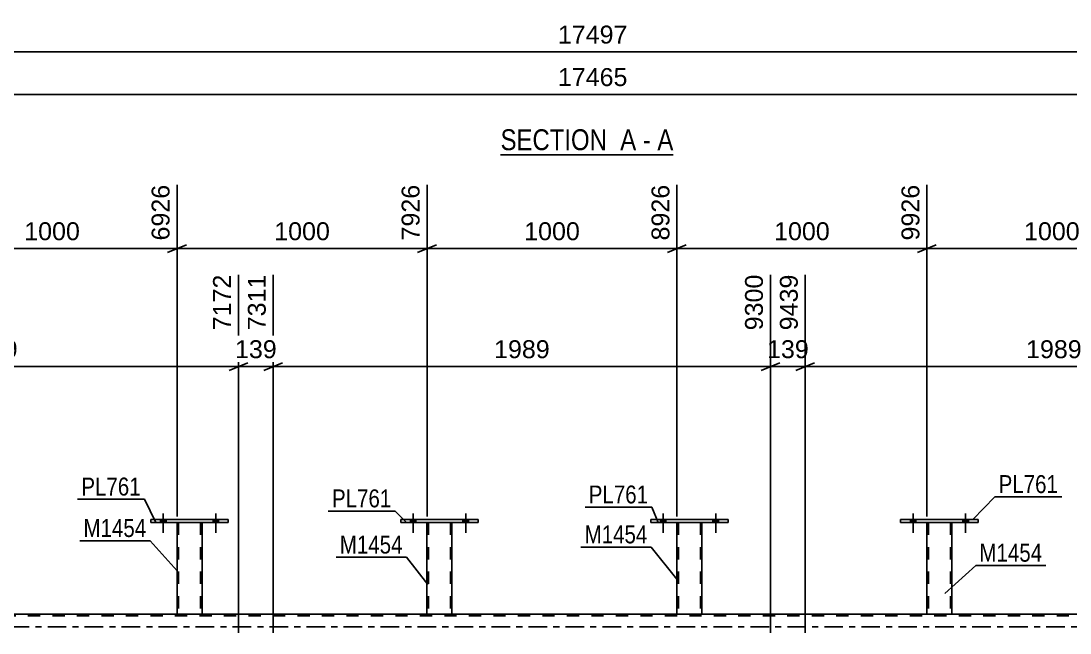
# Model space of a CAD drawing. Header units: millimetres. Extents: x -111 to 730, y -400 to 194.
# Drawn here: x 222.6 to 390.5, y -1 to 96.8 of the extents above; entities that cross this region are included whole.
import ezdxf

# ---------------------------------------------------------------- set-up
doc = ezdxf.new("R2010")
doc.units = ezdxf.units.MM
doc.linetypes.add('DXK_LINE_DOT2', pattern=[3.9198, 1.9599, -1.9599])
doc.linetypes.add('DXK_LINE_DOT3', pattern=[5.9187, 2.979, -0.9799, 0.9799, -0.9799])
doc.styles.add('Arial', font='ARIAL.TTF', dxfattribs={"height": 0.2})
doc.styles.add('Arial Narrow', font='ARIALN.TTF', dxfattribs={"height": 0.2})

# ---------------------------------------------------------------- blocks, each defined once
blk = doc.blocks.new('Unknown-203724211-12 - 4725')
at = {"color": 6, "linetype": 'Continuous'}
blk.add_line((299.33, 75.44), (326.97, 75.44), dxfattribs=at)
at = {"color": 0, "linetype": 'Continuous'}
for points in [[(317.43, 76.19), (317.43, 79.69), (299.33, 79.69), (299.33, 76.19)], [(321.04, 76.19), (321.04, 79.69), (318.48, 79.69), (318.48, 76.19)], [(323.37, 76.19), (323.37, 79.69), (322.09, 79.69), (322.09, 76.19)], [(326.97, 76.19), (326.97, 79.69), (324.42, 79.69), (324.42, 76.19)]]:
    blk.add_wipeout(points, dxfattribs=at)
at = {"color": 7, "linetype": 'Continuous', "style": 'Arial Narrow'}
for s, p in [('SECTION ', (299.33, 76.19)), ('A', (318.48, 76.19)), ('A', (324.42, 76.19)), ('-', (322.09, 76.19))]:
    blk.add_text(s, height=3.34, dxfattribs=at).set_placement(p)
blk = doc.blocks.new('Part-203724211-3210 - 2778')
at = {"color": 7, "linetype": 'DXK_LINE_DOT2'}
for p, q in [((327.55, 16.65), (327.55, 16.65)), ((327.55, 16.65), (327.55, 16.64)), ((327.55, 16.64), (327.55, 16.65)), ((327.58, 16.65), (327.55, 16.65)), ((327.55, 16.65), (327.58, 16.65)), ((327.69, 16.65), (327.58, 16.65)), ((327.58, 16.65), (327.69, 16.65)), ((327.84, 16.65), (327.69, 16.65)), ((327.69, 16.65), (327.84, 16.65)), ((327.79, 16.65), (327.79, 16.65)), ((327.79, 16.65), (327.79, 2)), ((327.8, 16.65), (327.79, 16.65)), ((327.79, 16.65), (327.8, 16.65)), ((327.86, 16.65), (327.8, 16.65)), ((327.8, 16.65), (327.86, 16.65)), ((331.25, 16.65), (327.84, 16.65)), ((331.25, 16.65), (327.84, 16.65)), ((331.16, 16.65), (327.86, 16.65)), ((327.86, 16.65), (327.93, 16.65)), ((331.24, 16.65), (327.93, 16.65)), ((331.24, 16.65), (331.16, 16.65)), ((331.29, 16.65), (331.24, 16.65)), ((331.24, 16.65), (331.29, 16.65)), ((331.25, 16.65), (331.41, 16.65)), ((331.41, 16.65), (331.25, 16.65)), ((331.31, 16.65), (331.29, 16.65)), ((331.29, 16.65), (331.31, 16.65)), ((331.31, 16.65), (331.31, 16.65)), ((331.31, 16.65), (331.31, 2)), ((331.41, 16.65), (331.51, 16.65)), ((331.51, 16.65), (331.41, 16.65)), ((331.51, 16.65), (331.55, 16.65)), ((331.55, 16.65), (331.51, 16.65)), ((331.55, 16.65), (331.55, 16.65)), ((331.55, 16.65), (331.55, 16.64)), ((331.55, 16.64), (331.55, 16.65)), ((327.55, 2), (327.58, 2)), ((327.58, 2), (327.69, 2)), ((327.69, 2), (327.84, 2)), ((327.8, 2), (327.79, 2)), ((327.79, 2), (327.8, 2)), ((327.86, 2), (327.8, 2)), ((327.8, 2), (327.84, 2)), ((331.25, 2), (327.84, 2)), ((327.84, 2), (327.86, 2)), ((331.16, 2), (327.86, 2)), ((327.86, 2), (327.93, 2)), ((331.29, 2), (327.93, 2)), ((331.24, 2), (331.16, 2)), ((331.29, 2), (331.24, 2)), ((331.25, 2), (331.41, 2)), ((331.31, 2), (331.29, 2)), ((331.29, 2), (331.31, 2)), ((331.41, 2), (331.51, 2)), ((331.51, 2), (331.55, 2))]:
    blk.add_line(p, q, dxfattribs=at)
at = {"color": 2, "linetype": 'Continuous'}
for p, q in [((327.55, 16.64), (327.55, 2)), ((331.55, 16.64), (331.55, 2)), ((327.58, 2), (327.55, 2)), ((327.69, 2), (327.58, 2)), ((327.84, 2), (327.69, 2)), ((331.25, 2), (327.84, 2)), ((331.41, 2), (331.25, 2)), ((331.51, 2), (331.41, 2)), ((331.55, 2), (331.51, 2))]:
    blk.add_line(p, q, dxfattribs=at)
blk = doc.blocks.new('Bolt-203724211-2843 - 2778')
at = {"linetype": 'Continuous'}
for points in [[(364.91, 16.64), (365.79, 16.64), (365.79, 17.12), (364.91, 17.12)], [(373.31, 16.64), (374.19, 16.64), (374.19, 17.12), (373.31, 17.12)]]:
    blk.add_hatch(color=1, dxfattribs=at).paths.add_polyline_path(points)
at = {"color": 1, "linetype": 'Continuous'}
for p, q in [((364.91, 17.12), (364.91, 16.64)), ((365.35, 18.12), (365.35, 15)), ((365.79, 17.12), (365.79, 16.64)), ((373.31, 17.12), (373.31, 16.64)), ((373.75, 18.12), (373.75, 15)), ((374.19, 17.12), (374.19, 16.64))]:
    blk.add_line(p, q, dxfattribs=at)
blk = doc.blocks.new('Bolt-203724211-2842 - 2778')
at = {"linetype": 'Continuous'}
for points in [[(364.91, 16.64), (365.79, 16.64), (365.79, 17.12), (364.91, 17.12)], [(373.31, 16.64), (374.19, 16.64), (374.19, 17.12), (373.31, 17.12)]]:
    blk.add_hatch(color=1, dxfattribs=at).paths.add_polyline_path(points)
at = {"color": 1, "linetype": 'Continuous'}
for p, q in [((364.91, 17.12), (364.91, 16.64)), ((365.35, 18.12), (365.35, 15)), ((365.79, 17.12), (365.79, 16.64)), ((373.31, 17.12), (373.31, 16.64)), ((373.75, 18.12), (373.75, 15)), ((374.19, 17.12), (374.19, 16.64))]:
    blk.add_line(p, q, dxfattribs=at)
blk = doc.blocks.new('Part-203724211-3200 - 2778')
at = {"color": 7, "linetype": 'DXK_LINE_DOT2'}
for p, q in [((287.55, 16.65), (287.55, 16.65)), ((287.55, 16.65), (287.55, 16.64)), ((287.55, 16.64), (287.55, 16.65)), ((287.58, 16.65), (287.55, 16.65)), ((287.55, 16.65), (287.58, 16.65)), ((287.69, 16.65), (287.58, 16.65)), ((287.58, 16.65), (287.69, 16.65)), ((287.84, 16.65), (287.69, 16.65)), ((287.69, 16.65), (287.84, 16.65)), ((287.79, 16.65), (287.79, 16.65)), ((287.79, 16.65), (287.79, 2)), ((287.8, 16.65), (287.79, 16.65)), ((287.79, 16.65), (287.8, 16.65)), ((287.86, 16.65), (287.8, 16.65)), ((287.8, 16.65), (287.86, 16.65)), ((291.25, 16.65), (287.84, 16.65)), ((291.25, 16.65), (287.84, 16.65)), ((291.16, 16.65), (287.86, 16.65)), ((287.86, 16.65), (287.93, 16.65)), ((291.24, 16.65), (287.93, 16.65)), ((291.24, 16.65), (291.16, 16.65)), ((291.29, 16.65), (291.24, 16.65)), ((291.24, 16.65), (291.29, 16.65)), ((291.25, 16.65), (291.41, 16.65)), ((291.41, 16.65), (291.25, 16.65)), ((291.31, 16.65), (291.29, 16.65)), ((291.29, 16.65), (291.31, 16.65)), ((291.31, 16.65), (291.31, 16.65)), ((291.31, 16.65), (291.31, 2)), ((291.41, 16.65), (291.51, 16.65)), ((291.51, 16.65), (291.41, 16.65)), ((291.51, 16.65), (291.55, 16.65)), ((291.55, 16.65), (291.51, 16.65)), ((291.55, 16.65), (291.55, 16.65)), ((291.55, 16.65), (291.55, 16.64)), ((291.55, 16.64), (291.55, 16.65)), ((287.55, 2), (287.58, 2)), ((287.58, 2), (287.69, 2)), ((287.69, 2), (287.84, 2)), ((287.8, 2), (287.79, 2)), ((287.79, 2), (287.8, 2)), ((287.86, 2), (287.8, 2)), ((287.8, 2), (287.84, 2)), ((291.25, 2), (287.84, 2)), ((287.84, 2), (287.86, 2)), ((291.16, 2), (287.86, 2)), ((287.86, 2), (287.93, 2)), ((291.29, 2), (287.93, 2)), ((291.24, 2), (291.16, 2)), ((291.29, 2), (291.24, 2)), ((291.25, 2), (291.41, 2)), ((291.31, 2), (291.29, 2)), ((291.29, 2), (291.31, 2)), ((291.41, 2), (291.51, 2)), ((291.51, 2), (291.55, 2))]:
    blk.add_line(p, q, dxfattribs=at)
at = {"color": 2, "linetype": 'Continuous'}
for p, q in [((287.55, 16.64), (287.55, 2)), ((291.55, 16.64), (291.55, 2)), ((287.58, 2), (287.55, 2)), ((287.69, 2), (287.58, 2)), ((287.84, 2), (287.69, 2)), ((291.25, 2), (287.84, 2)), ((291.41, 2), (291.25, 2)), ((291.51, 2), (291.41, 2)), ((291.55, 2), (291.51, 2))]:
    blk.add_line(p, q, dxfattribs=at)
blk = doc.blocks.new('Part-203724211-3230 - 2778')
at = {"color": 7, "linetype": 'DXK_LINE_DOT2'}
for p, q in [((367.55, 16.65), (367.55, 16.65)), ((367.55, 16.65), (367.55, 16.64)), ((367.55, 16.64), (367.55, 16.65)), ((367.58, 16.65), (367.55, 16.65)), ((367.55, 16.65), (367.58, 16.65)), ((367.69, 16.65), (367.58, 16.65)), ((367.58, 16.65), (367.69, 16.65)), ((367.84, 16.65), (367.69, 16.65)), ((367.69, 16.65), (367.84, 16.65)), ((367.79, 16.65), (367.79, 16.65)), ((367.79, 16.65), (367.79, 2)), ((367.8, 16.65), (367.79, 16.65)), ((367.79, 16.65), (367.8, 16.65)), ((367.86, 16.65), (367.8, 16.65)), ((367.8, 16.65), (367.86, 16.65)), ((371.25, 16.65), (367.84, 16.65)), ((371.25, 16.65), (367.84, 16.65)), ((371.16, 16.65), (367.86, 16.65)), ((367.86, 16.65), (367.93, 16.65)), ((371.24, 16.65), (367.93, 16.65)), ((371.24, 16.65), (371.16, 16.65)), ((371.29, 16.65), (371.24, 16.65)), ((371.24, 16.65), (371.29, 16.65)), ((371.25, 16.65), (371.41, 16.65)), ((371.41, 16.65), (371.25, 16.65)), ((371.31, 16.65), (371.29, 16.65)), ((371.29, 16.65), (371.31, 16.65)), ((371.31, 16.65), (371.31, 16.65)), ((371.31, 16.65), (371.31, 2)), ((371.41, 16.65), (371.51, 16.65)), ((371.51, 16.65), (371.41, 16.65)), ((371.51, 16.65), (371.55, 16.65)), ((371.55, 16.65), (371.51, 16.65)), ((371.55, 16.65), (371.55, 16.65)), ((371.55, 16.65), (371.55, 16.64)), ((371.55, 16.64), (371.55, 16.65)), ((367.55, 2), (367.58, 2)), ((367.58, 2), (367.69, 2)), ((367.69, 2), (367.84, 2)), ((367.8, 2), (367.79, 2)), ((367.79, 2), (367.8, 2)), ((367.86, 2), (367.8, 2)), ((367.8, 2), (367.84, 2)), ((371.25, 2), (367.84, 2)), ((367.84, 2), (367.86, 2)), ((371.16, 2), (367.86, 2)), ((367.86, 2), (367.93, 2)), ((371.29, 2), (367.93, 2)), ((371.24, 2), (371.16, 2)), ((371.29, 2), (371.24, 2)), ((371.25, 2), (371.41, 2)), ((371.31, 2), (371.29, 2)), ((371.29, 2), (371.31, 2)), ((371.41, 2), (371.51, 2)), ((371.51, 2), (371.55, 2))]:
    blk.add_line(p, q, dxfattribs=at)
at = {"color": 2, "linetype": 'Continuous'}
for p, q in [((367.55, 16.64), (367.55, 2)), ((371.55, 16.64), (371.55, 2)), ((367.58, 2), (367.55, 2)), ((367.69, 2), (367.58, 2)), ((367.84, 2), (367.69, 2)), ((371.25, 2), (367.84, 2)), ((371.41, 2), (371.25, 2)), ((371.51, 2), (371.41, 2)), ((371.55, 2), (371.51, 2))]:
    blk.add_line(p, q, dxfattribs=at)
blk = doc.blocks.new('Bolt-203724211-2846 - 2778')
at = {"linetype": 'Continuous'}
for points in [[(324.91, 16.64), (325.79, 16.64), (325.79, 17.12), (324.91, 17.12)], [(333.31, 16.64), (334.19, 16.64), (334.19, 17.12), (333.31, 17.12)]]:
    blk.add_hatch(color=1, dxfattribs=at).paths.add_polyline_path(points)
at = {"color": 1, "linetype": 'Continuous'}
for p, q in [((324.91, 17.12), (324.91, 16.64)), ((325.35, 18.12), (325.35, 15)), ((325.79, 17.12), (325.79, 16.64)), ((333.31, 17.12), (333.31, 16.64)), ((333.75, 18.12), (333.75, 15)), ((334.19, 17.12), (334.19, 16.64))]:
    blk.add_line(p, q, dxfattribs=at)
blk = doc.blocks.new('Bolt-203724211-2847 - 2778')
at = {"linetype": 'Continuous'}
for points in [[(324.91, 16.64), (325.79, 16.64), (325.79, 17.12), (324.91, 17.12)], [(333.31, 16.64), (334.19, 16.64), (334.19, 17.12), (333.31, 17.12)]]:
    blk.add_hatch(color=1, dxfattribs=at).paths.add_polyline_path(points)
at = {"color": 1, "linetype": 'Continuous'}
for p, q in [((324.91, 17.12), (324.91, 16.64)), ((325.35, 18.12), (325.35, 15)), ((325.79, 17.12), (325.79, 16.64)), ((333.31, 17.12), (333.31, 16.64)), ((333.75, 18.12), (333.75, 15)), ((334.19, 17.12), (334.19, 16.64))]:
    blk.add_line(p, q, dxfattribs=at)
blk = doc.blocks.new('Bolt-203724211-2848 - 2778')
at = {"linetype": 'Continuous'}
for points in [[(284.91, 16.64), (285.79, 16.64), (285.79, 17.12), (284.91, 17.12)], [(293.31, 16.64), (294.19, 16.64), (294.19, 17.12), (293.31, 17.12)]]:
    blk.add_hatch(color=1, dxfattribs=at).paths.add_polyline_path(points)
at = {"color": 1, "linetype": 'Continuous'}
for p, q in [((284.91, 17.12), (284.91, 16.64)), ((285.35, 18.12), (285.35, 15)), ((285.79, 17.12), (285.79, 16.64)), ((293.31, 17.12), (293.31, 16.64)), ((293.75, 18.12), (293.75, 15)), ((294.19, 17.12), (294.19, 16.64))]:
    blk.add_line(p, q, dxfattribs=at)
blk = doc.blocks.new('Bolt-203724211-2849 - 2778')
at = {"linetype": 'Continuous'}
for points in [[(284.91, 16.64), (285.79, 16.64), (285.79, 17.12), (284.91, 17.12)], [(293.31, 16.64), (294.19, 16.64), (294.19, 17.12), (293.31, 17.12)]]:
    blk.add_hatch(color=1, dxfattribs=at).paths.add_polyline_path(points)
at = {"color": 1, "linetype": 'Continuous'}
for p, q in [((284.91, 17.12), (284.91, 16.64)), ((285.35, 18.12), (285.35, 15)), ((285.79, 17.12), (285.79, 16.64)), ((293.31, 17.12), (293.31, 16.64)), ((293.75, 18.12), (293.75, 15)), ((294.19, 17.12), (294.19, 16.64))]:
    blk.add_line(p, q, dxfattribs=at)
blk = doc.blocks.new('Bolt-203724211-2850 - 2778')
at = {"linetype": 'Continuous'}
for points in [[(244.91, 16.64), (245.79, 16.64), (245.79, 17.12), (244.91, 17.12)], [(253.31, 16.64), (254.19, 16.64), (254.19, 17.12), (253.31, 17.12)]]:
    blk.add_hatch(color=1, dxfattribs=at).paths.add_polyline_path(points)
at = {"color": 1, "linetype": 'Continuous'}
for p, q in [((244.91, 17.12), (244.91, 16.64)), ((245.35, 18.12), (245.35, 15)), ((245.79, 17.12), (245.79, 16.64)), ((253.31, 17.12), (253.31, 16.64)), ((253.75, 18.12), (253.75, 15)), ((254.19, 17.12), (254.19, 16.64))]:
    blk.add_line(p, q, dxfattribs=at)
blk = doc.blocks.new('Bolt-203724211-2851 - 2778')
at = {"linetype": 'Continuous'}
for points in [[(244.91, 16.64), (245.79, 16.64), (245.79, 17.12), (244.91, 17.12)], [(253.31, 16.64), (254.19, 16.64), (254.19, 17.12), (253.31, 17.12)]]:
    blk.add_hatch(color=1, dxfattribs=at).paths.add_polyline_path(points)
at = {"color": 1, "linetype": 'Continuous'}
for p, q in [((244.91, 17.12), (244.91, 16.64)), ((245.35, 18.12), (245.35, 15)), ((245.79, 17.12), (245.79, 16.64)), ((253.31, 17.12), (253.31, 16.64)), ((253.75, 18.12), (253.75, 15)), ((254.19, 17.12), (254.19, 16.64))]:
    blk.add_line(p, q, dxfattribs=at)
blk = doc.blocks.new('Part-203724211-3235 - 2778')
at = {"color": 2, "linetype": 'Continuous'}
for p, q in [((363.35, 16.64), (363.35, 17.12)), ((363.35, 17.12), (375.75, 17.12)), ((375.75, 17.12), (375.75, 16.64)), ((375.75, 16.64), (363.35, 16.64))]:
    blk.add_line(p, q, dxfattribs=at)
blk = doc.blocks.new('Part-203724211-3205 - 2778')
at = {"color": 2, "linetype": 'Continuous'}
for p, q in [((283.35, 16.64), (283.35, 17.12)), ((283.35, 17.12), (295.75, 17.12)), ((295.75, 17.12), (295.75, 16.64)), ((295.75, 16.64), (283.35, 16.64))]:
    blk.add_line(p, q, dxfattribs=at)
blk = doc.blocks.new('Part-203724211-3190 - 2778')
at = {"color": 7, "linetype": 'DXK_LINE_DOT2'}
for p, q in [((247.55, 16.65), (247.55, 16.65)), ((247.55, 16.65), (247.55, 16.64)), ((247.55, 16.64), (247.55, 16.65)), ((247.58, 16.65), (247.55, 16.65)), ((247.55, 16.65), (247.58, 16.65)), ((247.69, 16.65), (247.58, 16.65)), ((247.58, 16.65), (247.69, 16.65)), ((247.84, 16.65), (247.69, 16.65)), ((247.69, 16.65), (247.84, 16.65)), ((247.79, 16.65), (247.79, 16.65)), ((247.79, 16.65), (247.79, 2)), ((247.8, 16.65), (247.79, 16.65)), ((247.79, 16.65), (247.8, 16.65)), ((247.86, 16.65), (247.8, 16.65)), ((247.8, 16.65), (247.86, 16.65)), ((251.25, 16.65), (247.84, 16.65)), ((251.25, 16.65), (247.84, 16.65)), ((251.16, 16.65), (247.86, 16.65)), ((247.86, 16.65), (247.93, 16.65)), ((251.24, 16.65), (247.93, 16.65)), ((251.24, 16.65), (251.16, 16.65)), ((251.29, 16.65), (251.24, 16.65)), ((251.24, 16.65), (251.29, 16.65)), ((251.25, 16.65), (251.41, 16.65)), ((251.41, 16.65), (251.25, 16.65)), ((251.31, 16.65), (251.29, 16.65)), ((251.29, 16.65), (251.31, 16.65)), ((251.31, 16.65), (251.31, 16.65)), ((251.31, 16.65), (251.31, 2)), ((251.41, 16.65), (251.51, 16.65)), ((251.51, 16.65), (251.41, 16.65)), ((251.51, 16.65), (251.55, 16.65)), ((251.55, 16.65), (251.51, 16.65)), ((251.55, 16.65), (251.55, 16.65)), ((251.55, 16.65), (251.55, 16.64)), ((251.55, 16.64), (251.55, 16.65)), ((247.55, 2), (247.58, 2)), ((247.58, 2), (247.69, 2)), ((247.69, 2), (247.84, 2)), ((247.8, 2), (247.79, 2)), ((247.79, 2), (247.8, 2)), ((247.86, 2), (247.8, 2)), ((247.8, 2), (247.84, 2)), ((251.25, 2), (247.84, 2)), ((247.84, 2), (247.86, 2)), ((251.16, 2), (247.86, 2)), ((247.86, 2), (247.93, 2)), ((251.29, 2), (247.93, 2)), ((251.24, 2), (251.16, 2)), ((251.29, 2), (251.24, 2)), ((251.25, 2), (251.41, 2)), ((251.31, 2), (251.29, 2)), ((251.29, 2), (251.31, 2)), ((251.41, 2), (251.51, 2)), ((251.51, 2), (251.55, 2))]:
    blk.add_line(p, q, dxfattribs=at)
at = {"color": 2, "linetype": 'Continuous'}
for p, q in [((247.55, 16.64), (247.55, 2)), ((251.55, 16.64), (251.55, 2)), ((247.58, 2), (247.55, 2)), ((247.69, 2), (247.58, 2)), ((247.84, 2), (247.69, 2)), ((251.25, 2), (247.84, 2)), ((251.41, 2), (251.25, 2)), ((251.51, 2), (251.41, 2)), ((251.55, 2), (251.51, 2))]:
    blk.add_line(p, q, dxfattribs=at)
blk = doc.blocks.new('Part-203724211-3195 - 2778')
at = {"color": 2, "linetype": 'Continuous'}
for p, q in [((243.35, 16.64), (243.35, 17.12)), ((243.35, 17.12), (255.75, 17.12)), ((255.75, 17.12), (255.75, 16.64)), ((255.75, 16.64), (243.35, 16.64))]:
    blk.add_line(p, q, dxfattribs=at)
blk = doc.blocks.new('Part-203724211-3215 - 2778')
at = {"color": 2, "linetype": 'Continuous'}
for p, q in [((323.35, 16.64), (323.35, 17.12)), ((323.35, 17.12), (335.75, 17.12)), ((335.75, 17.12), (335.75, 16.64)), ((335.75, 16.64), (323.35, 16.64))]:
    blk.add_line(p, q, dxfattribs=at)
blk = doc.blocks.new('Part-203724211-3360 - 2778')
at = {"color": 7, "linetype": 'DXK_LINE_DOT2'}
for p, q in [((633.32, 1.76), (-29.49, 1.76)), ((251.55, 2), (247.55, 2)), ((291.55, 2), (287.55, 2)), ((331.55, 2), (327.55, 2)), ((371.55, 2), (367.55, 2))]:
    blk.add_line(p, q, dxfattribs=at)
at = {"color": 2, "linetype": 'Continuous'}
for p, q in [((247.55, 2), (211.55, 2)), ((287.55, 2), (251.55, 2)), ((327.55, 2), (291.55, 2)), ((367.55, 2), (331.55, 2)), ((407.55, 2), (371.55, 2))]:
    blk.add_line(p, q, dxfattribs=at)
at = {"color": 7, "linetype": 'DXK_LINE_DOT3'}
blk.add_line((-39.49, 0), (633.32, 0), dxfattribs=at)
blk = doc.blocks.new('StraightDimension-203724211-3729 - 2778')
at = {"color": 7, "linetype": 'Continuous'}
for p, q in [((327.55, 17.65), (327.55, 70.64)), ((367.55, 17.65), (367.55, 70.64)), ((329.05, 61.05), (326.05, 59.85)), ((327.55, 60.45), (367.55, 60.45)), ((366.05, 59.85), (369.05, 61.05))]:
    blk.add_line(p, q, dxfattribs=at)
at = {"color": 0, "linetype": 'Continuous'}
blk.add_wipeout([(366.95, 71.24), (362.75, 71.24), (362.75, 61.15), (366.95, 61.15)], dxfattribs=at)
at = {"color": 0}
blk.add_wipeout([(352.59, 61.2), (352.59, 65.4), (342.5, 65.4), (342.5, 61.2)], dxfattribs=at)
at = {"color": 3, "linetype": 'Continuous', "style": 'Arial'}
blk.add_text('9926', height=2.865, rotation=90.0002, dxfattribs=at).set_placement((366.35, 61.75))
at = {"color": 3, "style": 'Arial'}
blk.add_text('1000', height=2.865, dxfattribs=at).set_placement((343.1, 61.8))
blk = doc.blocks.new('StraightDimension-203724211-3721 - 2778')
at = {"color": 7, "linetype": 'Continuous'}
for p, q in [((407.55, 17.65), (407.55, 72.86)), ((367.55, 17.65), (367.55, 70.64)), ((369.05, 61.05), (366.05, 59.85)), ((367.55, 60.45), (407.55, 60.45)), ((406.05, 59.85), (409.05, 61.05))]:
    blk.add_line(p, q, dxfattribs=at)
at = {"color": 0, "linetype": 'Continuous'}
blk.add_wipeout([(406.95, 73.46), (402.75, 73.46), (402.75, 61.15), (406.95, 61.15)], dxfattribs=at)
at = {"color": 0}
blk.add_wipeout([(392.59, 61.2), (392.59, 65.4), (382.5, 65.4), (382.5, 61.2)], dxfattribs=at)
at = {"color": 3, "linetype": 'Continuous', "style": 'Arial'}
blk.add_text('10926', height=2.865, rotation=90.0002, dxfattribs=at).set_placement((406.35, 61.75))
at = {"color": 3, "style": 'Arial'}
blk.add_text('1000', height=2.865, dxfattribs=at).set_placement((383.1, 61.8))
blk = doc.blocks.new('StraightDimension-203724211-3737 - 2778')
at = {"color": 7, "linetype": 'Continuous'}
for p, q in [((287.56, 17.65), (287.56, 70.64)), ((327.55, 17.65), (327.55, 70.64)), ((289.06, 61.05), (286.06, 59.85)), ((287.56, 60.45), (327.55, 60.45)), ((326.05, 59.85), (329.05, 61.05))]:
    blk.add_line(p, q, dxfattribs=at)
at = {"color": 0, "linetype": 'Continuous'}
blk.add_wipeout([(326.95, 71.24), (322.75, 71.24), (322.75, 61.15), (326.95, 61.15)], dxfattribs=at)
at = {"color": 0}
blk.add_wipeout([(312.6, 61.2), (312.6, 65.4), (302.51, 65.4), (302.51, 61.2)], dxfattribs=at)
at = {"color": 3, "linetype": 'Continuous', "style": 'Arial'}
blk.add_text('8926', height=2.865, rotation=90.0002, dxfattribs=at).set_placement((326.35, 61.75))
at = {"color": 3, "style": 'Arial'}
blk.add_text('1000', height=2.865, dxfattribs=at).set_placement((303.11, 61.8))
blk = doc.blocks.new('StraightDimension-203724211-3928 - 2778')
at = {"color": 7, "linetype": 'Continuous'}
for p, q in [((342.51, -1), (342.51, 56.28)), ((348.09, -1), (348.09, 56.28)), ((341.01, 40.99), (344.01, 42.19)), ((349.59, 42.19), (346.59, 40.99)), ((342.51, 41.59), (348.09, 41.59))]:
    blk.add_line(p, q, dxfattribs=at)
at = {"color": 0}
blk.add_wipeout([(349.24, 42.34), (349.24, 46.54), (341.37, 46.54), (341.37, 42.34)], dxfattribs=at)
at = {"color": 3, "style": 'Arial'}
blk.add_text('139', height=2.865, dxfattribs=at).set_placement((341.97, 42.94))
at = {"color": 0, "linetype": 'Continuous'}
blk.add_wipeout([(347.49, 56.88), (343.29, 56.88), (343.29, 46.79), (347.49, 46.79)], dxfattribs=at)
at = {"color": 3, "linetype": 'Continuous', "style": 'Arial'}
blk.add_text('9439', height=2.865, rotation=90.0002, dxfattribs=at).set_placement((346.89, 47.39))
blk = doc.blocks.new('StraightDimension-203724211-4000 - 2778')
at = {"color": 7, "linetype": 'Continuous'}
for p, q in [((177.82, -1), (177.82, 56.28)), ((257.38, -1), (257.38, 56.28)), ((179.32, 42.19), (176.32, 40.99)), ((255.88, 40.99), (258.88, 42.19)), ((177.82, 41.59), (257.38, 41.59))]:
    blk.add_line(p, q, dxfattribs=at)
at = {"color": 0, "linetype": 'Continuous'}
blk.add_wipeout([(256.78, 56.88), (252.58, 56.88), (252.58, 46.79), (256.78, 46.79)], dxfattribs=at)
at = {"color": 0}
blk.add_wipeout([(222.65, 42.34), (222.65, 46.54), (212.55, 46.54), (212.55, 42.34)], dxfattribs=at)
at = {"color": 3, "linetype": 'Continuous', "style": 'Arial'}
blk.add_text('7172', height=2.865, rotation=90.0002, dxfattribs=at).set_placement((256.18, 47.39))
at = {"color": 3, "style": 'Arial'}
blk.add_text('1989', height=2.865, dxfattribs=at).set_placement((213.15, 42.94))
blk = doc.blocks.new('StraightDimension-203724211-3746 - 2778')
at = {"color": 7, "linetype": 'Continuous'}
for p, q in [((247.55, 17.65), (247.55, 70.64)), ((287.56, 17.65), (287.56, 70.64)), ((249.05, 61.05), (246.05, 59.85)), ((247.55, 60.45), (287.56, 60.45)), ((286.06, 59.85), (289.06, 61.05))]:
    blk.add_line(p, q, dxfattribs=at)
at = {"color": 0, "linetype": 'Continuous'}
blk.add_wipeout([(286.96, 71.24), (282.76, 71.24), (282.76, 61.15), (286.96, 61.15)], dxfattribs=at)
at = {"color": 0}
blk.add_wipeout([(272.6, 61.2), (272.6, 65.4), (262.51, 65.4), (262.51, 61.2)], dxfattribs=at)
at = {"color": 3, "linetype": 'Continuous', "style": 'Arial'}
blk.add_text('7926', height=2.865, rotation=90.0002, dxfattribs=at).set_placement((286.36, 61.75))
at = {"color": 3, "style": 'Arial'}
blk.add_text('1000', height=2.865, dxfattribs=at).set_placement((263.11, 61.8))
blk = doc.blocks.new('StraightDimension-203724211-3755 - 2778')
at = {"color": 7, "linetype": 'Continuous'}
for p, q in [((207.55, 17.65), (207.55, 70.64)), ((247.55, 17.65), (247.55, 70.64)), ((209.05, 61.05), (206.05, 59.85)), ((207.55, 60.45), (247.55, 60.45)), ((246.05, 59.85), (249.05, 61.05))]:
    blk.add_line(p, q, dxfattribs=at)
at = {"color": 0, "linetype": 'Continuous'}
blk.add_wipeout([(246.95, 71.24), (242.75, 71.24), (242.75, 61.15), (246.95, 61.15)], dxfattribs=at)
at = {"color": 0}
blk.add_wipeout([(232.59, 61.2), (232.59, 65.4), (222.5, 65.4), (222.5, 61.2)], dxfattribs=at)
at = {"color": 3, "linetype": 'Continuous', "style": 'Arial'}
blk.add_text('6926', height=2.865, rotation=90.0002, dxfattribs=at).set_placement((246.35, 61.75))
at = {"color": 3, "style": 'Arial'}
blk.add_text('1000', height=2.865, dxfattribs=at).set_placement((223.1, 61.8))
blk = doc.blocks.new('StraightDimension-203724211-3910 - 2778')
at = {"color": 7, "linetype": 'Continuous'}
for p, q in [((427.65, -1), (427.65, 58.5)), ((348.09, -1), (348.09, 56.28)), ((349.59, 42.19), (346.59, 40.99)), ((426.15, 40.99), (429.15, 42.19)), ((348.09, 41.59), (427.65, 41.59))]:
    blk.add_line(p, q, dxfattribs=at)
at = {"color": 0, "linetype": 'Continuous'}
blk.add_wipeout([(427.05, 59.1), (422.85, 59.1), (422.85, 46.79), (427.05, 46.79)], dxfattribs=at)
at = {"color": 0}
blk.add_wipeout([(392.92, 42.34), (392.92, 46.54), (382.82, 46.54), (382.82, 42.34)], dxfattribs=at)
at = {"color": 3, "linetype": 'Continuous', "style": 'Arial'}
blk.add_text('11428', height=2.865, rotation=90.0002, dxfattribs=at).set_placement((426.45, 47.39))
at = {"color": 3, "style": 'Arial'}
blk.add_text('1989', height=2.865, dxfattribs=at).set_placement((383.42, 42.94))
blk = doc.blocks.new('StraightDimension-203724211-3946 - 2778')
at = {"color": 7, "linetype": 'Continuous'}
for p, q in [((262.95, -1), (262.95, 56.28)), ((342.51, -1), (342.51, 56.28)), ((264.45, 42.19), (261.45, 40.99)), ((341.01, 40.99), (344.01, 42.19)), ((262.95, 41.59), (342.51, 41.59))]:
    blk.add_line(p, q, dxfattribs=at)
at = {"color": 0, "linetype": 'Continuous'}
blk.add_wipeout([(341.91, 56.88), (337.71, 56.88), (337.71, 46.79), (341.91, 46.79)], dxfattribs=at)
at = {"color": 0}
blk.add_wipeout([(307.78, 42.34), (307.78, 46.54), (297.69, 46.54), (297.69, 42.34)], dxfattribs=at)
at = {"color": 3, "linetype": 'Continuous', "style": 'Arial'}
blk.add_text('9300', height=2.865, rotation=90.0002, dxfattribs=at).set_placement((341.31, 47.39))
at = {"color": 3, "style": 'Arial'}
blk.add_text('1989', height=2.865, dxfattribs=at).set_placement((298.29, 42.94))
blk = doc.blocks.new('StraightDimension-203724211-3964 - 2778')
at = {"color": 7, "linetype": 'Continuous'}
for p, q in [((257.38, -1), (257.38, 56.28)), ((262.95, -1), (262.95, 56.28)), ((255.88, 40.99), (258.88, 42.19)), ((264.45, 42.19), (261.45, 40.99)), ((257.38, 41.59), (262.95, 41.59))]:
    blk.add_line(p, q, dxfattribs=at)
at = {"color": 0}
blk.add_wipeout([(264.1, 42.34), (264.1, 46.54), (256.23, 46.54), (256.23, 42.34)], dxfattribs=at)
at = {"color": 3, "style": 'Arial'}
blk.add_text('139', height=2.865, dxfattribs=at).set_placement((256.83, 42.94))
at = {"color": 0, "linetype": 'Continuous'}
blk.add_wipeout([(262.35, 56.88), (258.15, 56.88), (258.15, 46.79), (262.35, 46.79)], dxfattribs=at)
at = {"color": 3, "linetype": 'Continuous', "style": 'Arial'}
blk.add_text('7311', height=2.865, rotation=90.0002, dxfattribs=at).set_placement((261.75, 47.39))
blk = doc.blocks.new('StraightDimension-203724211-5785 - 4725')
at = {"color": 7, "linetype": 'Continuous'}
blk.add_line((-30.13, 91.89), (658.24, 91.89), dxfattribs=at)
at = {"color": 0}
blk.add_wipeout([(320.21, 92.64), (320.21, 96.84), (307.9, 96.84), (307.9, 92.64)], dxfattribs=at)
at = {"color": 3, "style": 'Arial'}
blk.add_text('17497', height=2.865, dxfattribs=at).set_placement((308.5, 93.24))
blk = doc.blocks.new('StraightDimension-203724211-5054 - 4725')
at = {"color": 7, "linetype": 'Continuous'}
blk.add_line((-29.49, 85.09), (657.6, 85.09), dxfattribs=at)
at = {"color": 0}
blk.add_wipeout([(320.21, 85.84), (320.21, 90.04), (307.9, 90.04), (307.9, 85.84)], dxfattribs=at)
at = {"color": 3, "style": 'Arial'}
blk.add_text('17465', height=2.865, dxfattribs=at).set_placement((308.5, 86.44))
blk = doc.blocks.new('Mark-203724211-3191 - 2778')
at = {"color": 0}
blk.add_wipeout([(241.74, 20.98), (241.74, 23.98), (232.24, 23.98), (232.24, 20.98)], dxfattribs=at)
blk.add_wipeout([(241.74, 20.98), (241.74, 23.98), (232.24, 23.98), (232.24, 20.98)], dxfattribs=at)
at = {"color": 30, "linetype": 'Continuous'}
for p in [(231.64, 20.38), (244.14, 16.64)]:
    blk.add_line(p, (242.34, 20.38), dxfattribs=at)
at = {"color": 3, "style": 'Arial Narrow'}
blk.add_text('PL761', height=2.863, dxfattribs=at).set_placement((232.24, 20.98))
blk = doc.blocks.new('Mark-203724211-3186 - 2778')
at = {"color": 0}
blk.add_wipeout([(242.63, 14.35), (242.63, 17.35), (232.58, 17.35), (232.58, 14.35)], dxfattribs=at)
blk.add_wipeout([(242.63, 14.35), (242.63, 17.35), (232.58, 17.35), (232.58, 14.35)], dxfattribs=at)
at = {"color": 30, "linetype": 'Continuous'}
for p in [(231.98, 13.75), (247.55, 8.93)]:
    blk.add_line(p, (243.23, 13.75), dxfattribs=at)
at = {"color": 3, "style": 'Arial Narrow'}
blk.add_text('M1454', height=2.863, dxfattribs=at).set_placement((232.58, 14.35))
blk = doc.blocks.new('Mark-203724211-3196 - 2778')
at = {"color": 0}
blk.add_wipeout([(283.65, 11.7), (283.65, 14.7), (273.6, 14.7), (273.6, 11.7)], dxfattribs=at)
blk.add_wipeout([(283.65, 11.7), (283.65, 14.7), (273.6, 14.7), (273.6, 11.7)], dxfattribs=at)
at = {"color": 30, "linetype": 'Continuous'}
for p in [(273, 11.1), (287.7, 6.74)]:
    blk.add_line(p, (284.25, 11.1), dxfattribs=at)
at = {"color": 3, "style": 'Arial Narrow'}
blk.add_text('M1454', height=2.863, dxfattribs=at).set_placement((273.6, 11.7))
blk = doc.blocks.new('Mark-203724211-3201 - 2778')
at = {"color": 0}
blk.add_wipeout([(281.86, 19.09), (281.86, 22.09), (272.35, 22.09), (272.35, 19.09)], dxfattribs=at)
blk.add_wipeout([(281.86, 19.09), (281.86, 22.09), (272.35, 22.09), (272.35, 19.09)], dxfattribs=at)
at = {"color": 30, "linetype": 'Continuous'}
for p in [(271.75, 18.49), (284.29, 16.64)]:
    blk.add_line(p, (282.46, 18.49), dxfattribs=at)
at = {"color": 3, "style": 'Arial Narrow'}
blk.add_text('PL761', height=2.863, dxfattribs=at).set_placement((272.35, 19.09))
blk = doc.blocks.new('Mark-203724211-3206 - 2778')
at = {"color": 0}
blk.add_wipeout([(322.83, 13.33), (322.83, 16.33), (312.78, 16.33), (312.78, 13.33)], dxfattribs=at)
blk.add_wipeout([(322.83, 13.33), (322.83, 16.33), (312.78, 16.33), (312.78, 13.33)], dxfattribs=at)
at = {"color": 30, "linetype": 'Continuous'}
for p in [(312.18, 12.73), (327.55, 7.58)]:
    blk.add_line(p, (323.43, 12.73), dxfattribs=at)
at = {"color": 3, "style": 'Arial Narrow'}
blk.add_text('M1454', height=2.863, dxfattribs=at).set_placement((312.78, 13.33))
blk = doc.blocks.new('Mark-203724211-3211 - 2778')
at = {"color": 0}
blk.add_wipeout([(322.94, 19.71), (322.94, 22.71), (313.44, 22.71), (313.44, 19.71)], dxfattribs=at)
blk.add_wipeout([(322.94, 19.71), (322.94, 22.71), (313.44, 22.71), (313.44, 19.71)], dxfattribs=at)
at = {"color": 30, "linetype": 'Continuous'}
for p in [(312.84, 19.11), (324.55, 16.65)]:
    blk.add_line(p, (323.54, 19.11), dxfattribs=at)
at = {"color": 3, "style": 'Arial Narrow'}
blk.add_text('PL761', height=2.863, dxfattribs=at).set_placement((313.44, 19.71))
blk = doc.blocks.new('Mark-203724211-3226 - 2778')
at = {"color": 0}
blk.add_wipeout([(386.01, 10.4), (386.01, 13.4), (375.96, 13.4), (375.96, 10.4)], dxfattribs=at)
blk.add_wipeout([(386.01, 10.4), (386.01, 13.4), (375.96, 13.4), (375.96, 10.4)], dxfattribs=at)
at = {"color": 30, "linetype": 'Continuous'}
for p, q in [((370.44, 5.3), (375.36, 9.8)), ((375.36, 9.8), (386.61, 9.8))]:
    blk.add_line(p, q, dxfattribs=at)
at = {"color": 3, "style": 'Arial Narrow'}
blk.add_text('M1454', height=2.863, dxfattribs=at).set_placement((375.96, 10.4))
blk = doc.blocks.new('Mark-203724211-3231 - 2778')
at = {"color": 0}
blk.add_wipeout([(388.53, 21.37), (388.53, 24.37), (379.03, 24.37), (379.03, 21.37)], dxfattribs=at)
blk.add_wipeout([(388.53, 21.37), (388.53, 24.37), (379.03, 24.37), (379.03, 21.37)], dxfattribs=at)
at = {"color": 30, "linetype": 'Continuous'}
for p, q in [((374.89, 17.12), (378.43, 20.77)), ((378.43, 20.77), (389.13, 20.77))]:
    blk.add_line(p, q, dxfattribs=at)
at = {"color": 3, "style": 'Arial Narrow'}
blk.add_text('PL761', height=2.863, dxfattribs=at).set_placement((379.03, 21.37))

msp = doc.modelspace()

# ---------------------------------------------------------------- block references
for name in ['StraightDimension-203724211-5785 - 4725', 'Unknown-203724211-12 - 4725', 'Part-203724211-3195 - 2778', 'Bolt-203724211-2850 - 2778', 'Bolt-203724211-2851 - 2778', 'Part-203724211-3205 - 2778', 'Bolt-203724211-2848 - 2778', 'Bolt-203724211-2849 - 2778', 'Part-203724211-3215 - 2778', 'Bolt-203724211-2846 - 2778', 'Bolt-203724211-2847 - 2778', 'Part-203724211-3235 - 2778', 'Bolt-203724211-2843 - 2778', 'Bolt-203724211-2842 - 2778', 'Part-203724211-3190 - 2778', 'Part-203724211-3200 - 2778', 'Part-203724211-3210 - 2778', 'Part-203724211-3230 - 2778', 'Part-203724211-3360 - 2778']:
    msp.add_blockref(name, (0, 0))

# ---------------------------------------------------------------- next in the draw order: block references
for name in ['StraightDimension-203724211-5054 - 4725', 'StraightDimension-203724211-3729 - 2778', 'StraightDimension-203724211-4000 - 2778']:
    msp.add_blockref(name, (0, 0))

# ---------------------------------------------------------------- next in the draw order: block references
for name in ['StraightDimension-203724211-3721 - 2778', 'StraightDimension-203724211-3737 - 2778', 'StraightDimension-203724211-3928 - 2778']:
    msp.add_blockref(name, (0, 0))

# ---------------------------------------------------------------- next in the draw order: block references
for name in ['StraightDimension-203724211-3746 - 2778', 'StraightDimension-203724211-3910 - 2778']:
    msp.add_blockref(name, (0, 0))

# ---------------------------------------------------------------- next in the draw order: block references
for name in ['StraightDimension-203724211-3755 - 2778', 'StraightDimension-203724211-3946 - 2778', 'Mark-203724211-3231 - 2778', 'Mark-203724211-3226 - 2778']:
    msp.add_blockref(name, (0, 0))

# ---------------------------------------------------------------- next in the draw order: block references
for name in ['StraightDimension-203724211-3964 - 2778', 'Mark-203724211-3191 - 2778', 'Mark-203724211-3201 - 2778', 'Mark-203724211-3206 - 2778', 'Mark-203724211-3196 - 2778']:
    msp.add_blockref(name, (0, 0))

# ---------------------------------------------------------------- next in the draw order: block references
for name in ['Mark-203724211-3211 - 2778', 'Mark-203724211-3186 - 2778']:
    msp.add_blockref(name, (0, 0))

doc.saveas('drawing.dxf')
